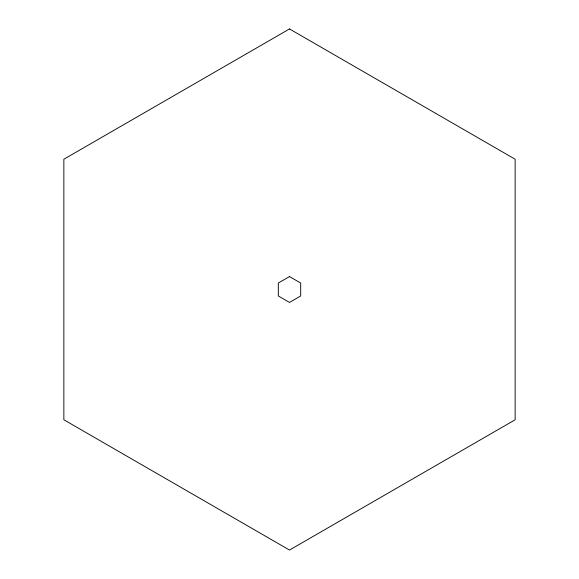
<?xml version="1.0" encoding="UTF-8"?>
<svg xmlns="http://www.w3.org/2000/svg" width="579" height="579" viewBox="0 0 579 579"><rect width="100%" height="100%" fill="white"/><g stroke="black" fill="none" stroke-linecap="round" stroke-linejoin="round"><path stroke-width="0.87" d="M289.5 28.95L63.856 159.225L63.856 419.775L289.5 550.05L515.144 419.775L515.144 159.225L289.5 28.95M289.5 276.574L278.311 283.037L278.311 295.963L289.5 302.426L300.689 295.963L300.689 283.037L289.5 276.574"/></g></svg>
